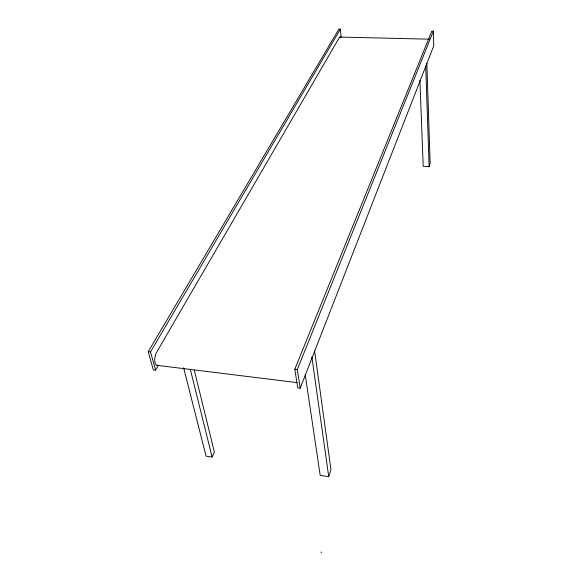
<?xml version="1.0" encoding="UTF-8"?>
<svg xmlns="http://www.w3.org/2000/svg" width="582" height="582" viewBox="0 0 582 582"><rect width="100%" height="100%" fill="white"/><g stroke="black" fill="none" stroke-linecap="round" stroke-linejoin="round"><path stroke-width="0.87" d="M305.215 374.648L320.195 475.392L328.728 476.665L330.969 469.747L314.629 351.019M419.92 80.476L423.201 166.292L429.123 166.641L430.142 163.491L426.839 63.365M300.217 388.201L433.786 45.752L433.379 31.13L431.815 31.093L294.812 369.192L297.751 387.888L300.217 388.201L297.322 369.49L433.379 31.13M183.614 367.766L206.064 456.164L212.11 457.059L214.38 452.09L194.279 370.108M341.117 37.161L340.39 29.129L338.906 29.1L148.214 351.659L153.321 369.861L155.598 370.145L158.289 365.409M155.598 370.145L150.512 351.935L340.39 29.129M340.026 37.066L429.531 39.19M148.214 351.659L150.512 351.935M294.812 369.192L297.322 369.49M157.002 365.329L297.053 382.607M190.343 369.439L212.11 457.059M321.097 552.02L321.235 552.9M311.865 356.831L328.728 476.665M425.726 66.217L429.123 166.641M157.846 365.125A7.508 3.121 -81.4 0 1 154.79 361.422A7.508 3.121 -81.4 0 1 156.536 352.452L339.408 37.459A4.707 1.186 -88.5 0 1 340.317 37.343"/></g></svg>
